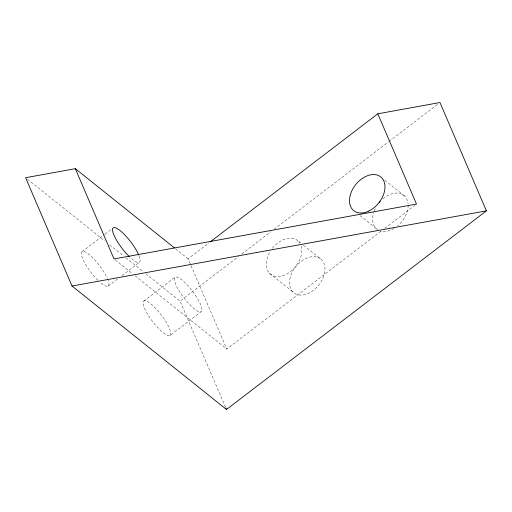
<?xml version="1.0" encoding="UTF-8"?>
<svg xmlns="http://www.w3.org/2000/svg" width="512" height="512" viewBox="0 0 512 512"><rect width="100%" height="100%" fill="white"/><g stroke="black" fill="none" stroke-linecap="round" stroke-linejoin="round"><path stroke-width="0.38" stroke-dasharray="2.56 1.92" d="M82.042 251.699L104.493 234.541M105.12 234.061L112.602 228.339M108.269 286.093L117.626 278.944M121.99 275.603L139.456 262.259M380.973 231.226L226.778 349.062L188.09 258.797L209.024 242.797M143.827 301.082L175.014 277.242M225.555 407.277L180.07 301.152L238.534 256.474M241.709 254.042L270.938 231.706M274.118 229.28L388.499 141.862M389.139 141.382L438.701 103.501M170.054 335.469A21.626 5.427 52.6 0 0 154.163 306.88A21.626 5.427 52.6 0 0 146.605 312.474A21.626 5.427 52.6 0 0 170.054 335.469L201.248 311.635A21.626 5.427 52.6 0 0 185.35 283.046A21.626 5.427 52.6 0 0 177.798 288.64A21.626 5.427 52.6 0 0 201.248 311.635M384.781 228.32L414.605 205.53M384.755 180.205L404.877 196.288M360.096 215.648L375.949 228.32M298.541 241.325L300.979 243.277M303.418 245.229L321.709 259.846A21.626 14.746 -51.4 0 1 308.915 293.101A21.626 14.746 -51.4 0 1 291.104 274.637A21.626 14.746 -51.4 0 1 321.709 259.846M269.606 273.363L292.781 291.878M175.629 248.838L188.09 258.797M27.469 179.194L104.704 240.915M109.683 244.902L123.386 255.853M125.882 257.843L143.322 271.782M145.811 273.773L180.07 301.152M115.258 259.942L132.704 273.882M135.194 275.872L226.778 349.062M139.008 255.674A21.626 5.427 52.6 0 1 129.126 256.454M272.422 248.301A21.626 14.746 -51.4 0 1 299.968 243.194M301.184 245.939A21.626 14.746 -51.4 0 1 280.358 276.352A21.626 14.746 -51.4 0 1 270.394 251.194M383.002 198.848A21.626 14.746 -51.4 0 1 408.083 203.763M408.16 205.293A21.626 14.746 -51.4 0 1 397.824 225.76M394.054 228.48A21.626 14.746 -51.4 0 1 380.333 231.002M377.734 229.792A21.626 14.746 -51.4 0 1 374.01 211.795M374.272 211.078A21.626 14.746 -51.4 0 1 375.93 207.526M107.514 278.771A21.626 5.427 52.6 0 1 99.68 281.926M97.933 280.288A21.626 5.427 52.6 0 1 81.965 256.845A21.626 5.427 52.6 0 1 89.696 255.053A21.626 5.427 52.6 0 1 107.232 278.138"/><path stroke-width="0.77" d="M210.298 241.824L377.818 113.805L439.974 102.528L486.4 210.848L226.496 409.472L72.026 286.022L25.6 177.702L75.328 168.678L174.381 247.846M72.026 286.022L486.4 210.848M377.818 113.805L416.506 204.07L114.016 258.944L75.328 168.678M225.869 408.006L226.496 409.472M129.126 256.454A21.626 5.427 52.6 0 1 113.101 232.826A21.626 5.427 52.6 0 1 121.254 231.533A21.626 5.427 52.6 0 1 138.701 254.938M379.206 202.707A21.626 14.746 -51.4 0 1 380.128 201.645M368.915 211.027A21.626 14.746 -51.4 0 0 381.709 177.773A21.626 14.746 -51.4 0 0 351.104 192.563A21.626 14.746 -51.4 0 0 368.915 211.027"/></g></svg>
